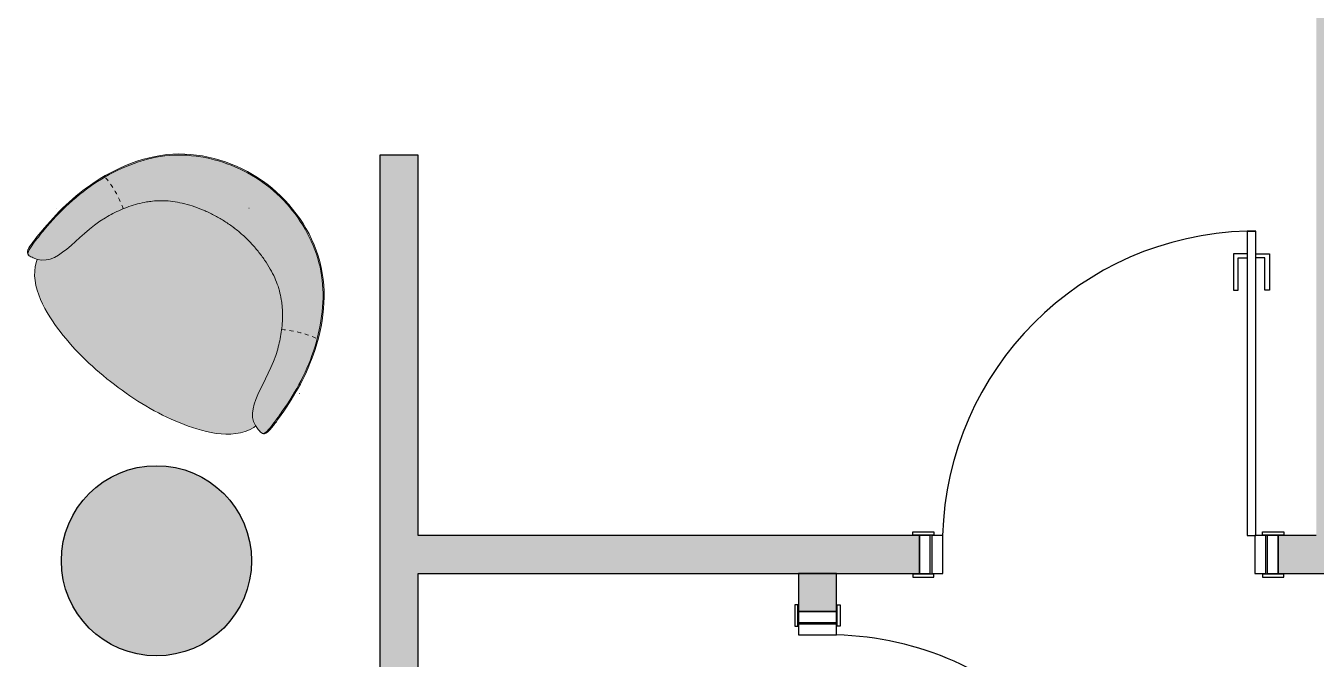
# Model space of a CAD drawing. Header units: millimetres. Extents: x 61345 to 69644, y 9491 to 29385.
# Drawn here: x 64569.3 to 64908.5, y 18559.8 to 18726.3 of the extents above; entities that cross this region are included whole.
import ezdxf

# ---------------------------------------------------------------- set-up
doc = ezdxf.new("R2010")
doc.units = ezdxf.units.MM
doc.linetypes.add('AI-Linetype-2', pattern=[2.081389, 1.040694, -1.040694])
doc.linetypes.add('AI-Linetype-3', pattern=[2.069395, 1.034697, -1.034697])
doc.layers.add('Plan Archi', color=8, linetype='Continuous')

msp = doc.modelspace()

# ---------------------------------------------------------------- hatches: boundary and pattern name
at = {"layer": 'Plan Archi'}
h = msp.add_hatch(color=256, dxfattribs=at)
h.dxf.hatch_style = 1
h.paths.add_polyline_path([(65419.16, 18372.3), (65419.16, 18402.3), (65164.18, 18402.3), (65164.18, 18816.11), (64938.47, 18816.11), (64938.47, 19053.57), (64908.47, 19053.57), (64908.47, 18592.3), (64898.47, 18592.3), (64898.47, 18582.3), (64928.47, 18582.3), (64928.47, 18572.3), (64938.47, 18572.3), (64938.47, 18582.3), (65029.89, 18582.3), (65029.89, 18592.3), (64938.47, 18592.3), (64938.47, 18786.11), (65134.18, 18786.11), (65134.18, 18592.3), (65124.18, 18592.3), (65124.18, 18582.3), (65134.18, 18582.3), (65134.18, 18402.3), (64938.47, 18402.3), (64938.47, 18372.3)])
at = {"layer": 'Plan Archi', "true_color": 0xffffff}
h = msp.add_hatch(color=7, dxfattribs=at)
h.dxf.hatch_style = 1
edge = h.paths.add_edge_path()
edge.add_spline(control_points=[(64624.03, 18673.18), (64624.03, 18673.18), (64624.03, 18673.19), (64624.03, 18673.19)], knot_values=[0, 0, 0, 0, 0.742424, 0.742424, 0.742424, 0.742424], degree=3, periodic=0)
edge.add_spline(control_points=[(64624.01, 18673.2), (64623.23, 18673.79), (64622.43, 18674.35), (64621.61, 18674.88)], knot_values=[1, 1, 1, 1, 2, 2, 2, 2], degree=3, periodic=0)
edge.add_spline(control_points=[(64621.61, 18674.88), (64620.78, 18675.41), (64619.92, 18675.91), (64619.06, 18676.38)], knot_values=[2, 2, 2, 2, 3, 3, 3, 3], degree=3, periodic=0)
edge.add_spline(control_points=[(64619.06, 18676.38), (64618.18, 18676.85), (64617.3, 18677.28), (64616.4, 18677.67)], knot_values=[3, 3, 3, 3, 4, 4, 4, 4], degree=3, periodic=0)
edge.add_spline(control_points=[(64616.4, 18677.67), (64615.52, 18678.06), (64614.62, 18678.41), (64613.71, 18678.72)], knot_values=[4, 4, 4, 4, 5, 5, 5, 5], degree=3, periodic=0)
edge.add_spline(control_points=[(64613.71, 18678.72), (64612.84, 18679.02), (64611.95, 18679.28), (64611.06, 18679.51)], knot_values=[5, 5, 5, 5, 6, 6, 6, 6], degree=3, periodic=0)
edge.add_spline(control_points=[(64611.06, 18679.51), (64610.22, 18679.72), (64609.37, 18679.9), (64608.52, 18680.03)], knot_values=[6, 6, 6, 6, 7, 7, 7, 7], degree=3, periodic=0)
edge.add_spline(control_points=[(64608.52, 18680.03), (64607.72, 18680.15), (64606.93, 18680.24), (64606.14, 18680.29)], knot_values=[7, 7, 7, 7, 8, 8, 8, 8], degree=3, periodic=0)
edge.add_spline(control_points=[(64606.14, 18680.29), (64605.72, 18680.31), (64605.3, 18680.32), (64604.89, 18680.32)], knot_values=[8, 8, 8, 8, 9, 9, 9, 9], degree=3, periodic=0)
edge.add_spline(control_points=[(64604.89, 18680.32), (64604.11, 18680.32), (64603.35, 18680.27), (64602.59, 18680.19)], knot_values=[9, 9, 9, 9, 10, 10, 10, 10], degree=3, periodic=0)
edge.add_spline(control_points=[(64602.59, 18680.19), (64602.07, 18680.14), (64601.55, 18680.07), (64601.03, 18679.98)], knot_values=[10, 10, 10, 10, 11, 11, 11, 11], degree=3, periodic=0)
edge.add_spline(control_points=[(64601.03, 18679.98), (64600.23, 18679.85), (64599.45, 18679.67), (64598.68, 18679.47)], knot_values=[11, 11, 11, 11, 12, 12, 12, 12], degree=3, periodic=0)
edge.add_spline(control_points=[(64598.68, 18679.47), (64597.91, 18679.27), (64597.15, 18679.03), (64596.41, 18678.77)], knot_values=[12, 12, 12, 12, 13, 13, 13, 13], degree=3, periodic=0)
edge.add_spline(control_points=[(64596.41, 18678.77), (64595.68, 18678.51), (64594.96, 18678.23), (64594.26, 18677.92)], knot_values=[13, 13, 13, 13, 14, 14, 14, 14], degree=3, periodic=0)
edge.add_spline(control_points=[(64594.26, 18677.92), (64593.56, 18677.62), (64592.87, 18677.29), (64592.2, 18676.94)], knot_values=[14, 14, 14, 14, 15, 15, 15, 15], degree=3, periodic=0)
edge.add_spline(control_points=[(64592.2, 18676.94), (64591.54, 18676.59), (64590.89, 18676.23), (64590.26, 18675.85)], knot_values=[15, 15, 15, 15, 16, 16, 16, 16], degree=3, periodic=0)
edge.add_spline(control_points=[(64590.26, 18675.85), (64582.18, 18670.99), (64577.55, 18662.25), (64571.21, 18665.32)], knot_values=[16, 16, 16, 16, 17, 17, 17, 17], degree=3, periodic=0)
edge.add_spline(control_points=[(64572.25, 18664.84), (64572.19, 18664.66), (64572.13, 18664.48), (64572.07, 18664.3)], knot_values=[0, 0, 0, 0, 1, 1, 1, 1], degree=3, periodic=0)
edge.add_spline(control_points=[(64572.07, 18664.3), (64570.08, 18657.77), (64574.9, 18650.45), (64578.29, 18645.98)], knot_values=[1, 1, 1, 1, 2, 2, 2, 2], degree=3, periodic=0)
edge.add_spline(control_points=[(64578.29, 18645.98), (64582.42, 18640.56), (64587.21, 18636.09), (64592.59, 18631.98)], knot_values=[2, 2, 2, 2, 3, 3, 3, 3], degree=3, periodic=0)
edge.add_spline(control_points=[(64592.59, 18631.98), (64592.59, 18631.98), (64592.6, 18631.98), (64592.6, 18631.97)], knot_values=[3, 3, 3, 3, 3.000629, 3.000629, 3.000629, 3.000629], degree=3, periodic=0)
edge.add_line((64592.6, 18631.97), (64624.03, 18673.18))
edge = h.paths.add_edge_path()
edge.add_spline(control_points=[(64644.32, 18669.7), (64641.71, 18675.43), (64637.58, 18680.59), (64632.57, 18684.4)], knot_values=[39, 39, 39, 39, 40, 40, 40, 40], degree=3, periodic=0)
edge.add_spline(control_points=[(64632.57, 18684.4), (64627.57, 18688.22), (64621.51, 18690.83), (64615.29, 18691.84)], knot_values=[38, 38, 38, 38, 39, 39, 39, 39], degree=3, periodic=0)
edge.add_spline(control_points=[(64615.29, 18691.84), (64608.66, 18692.91), (64602.85, 18692.13), (64596.65, 18689.69)], knot_values=[37, 37, 37, 37, 38, 38, 38, 38], degree=3, periodic=0)
edge.add_spline(control_points=[(64596.65, 18689.69), (64594.34, 18688.79), (64592.18, 18687.75), (64590.12, 18686.56)], knot_values=[36.620628, 36.620628, 36.620628, 36.620628, 37, 37, 37, 37], degree=3, periodic=0)
edge.add_spline(control_points=[(64590.12, 18686.56), (64592.25, 18684.03), (64593.8, 18681.33), (64594.91, 18678.21)], knot_values=[0, 0, 0, 0, 0.972087, 0.972087, 0.972087, 0.972087], degree=3, periodic=0)
edge.add_spline(control_points=[(64594.26, 18677.92), (64594.96, 18678.23), (64595.68, 18678.51), (64596.41, 18678.77)], knot_values=[13, 13, 13, 13, 14, 14, 14, 14], degree=3, periodic=0)
edge.add_spline(control_points=[(64596.41, 18678.77), (64597.15, 18679.03), (64597.91, 18679.27), (64598.68, 18679.47)], knot_values=[12, 12, 12, 12, 13, 13, 13, 13], degree=3, periodic=0)
edge.add_spline(control_points=[(64598.68, 18679.47), (64599.45, 18679.67), (64600.23, 18679.85), (64601.03, 18679.98)], knot_values=[11, 11, 11, 11, 12, 12, 12, 12], degree=3, periodic=0)
edge.add_spline(control_points=[(64601.03, 18679.98), (64601.55, 18680.07), (64602.07, 18680.14), (64602.59, 18680.19)], knot_values=[10, 10, 10, 10, 11, 11, 11, 11], degree=3, periodic=0)
edge.add_spline(control_points=[(64602.59, 18680.19), (64603.35, 18680.27), (64604.11, 18680.32), (64604.89, 18680.32)], knot_values=[9, 9, 9, 9, 10, 10, 10, 10], degree=3, periodic=0)
edge.add_spline(control_points=[(64604.89, 18680.32), (64605.3, 18680.32), (64605.72, 18680.31), (64606.14, 18680.29)], knot_values=[8, 8, 8, 8, 9, 9, 9, 9], degree=3, periodic=0)
edge.add_spline(control_points=[(64606.14, 18680.29), (64606.93, 18680.24), (64607.72, 18680.15), (64608.52, 18680.03)], knot_values=[7, 7, 7, 7, 8, 8, 8, 8], degree=3, periodic=0)
edge.add_spline(control_points=[(64608.52, 18680.03), (64609.37, 18679.9), (64610.22, 18679.72), (64611.06, 18679.51)], knot_values=[6, 6, 6, 6, 7, 7, 7, 7], degree=3, periodic=0)
edge.add_spline(control_points=[(64611.06, 18679.51), (64611.95, 18679.28), (64612.84, 18679.02), (64613.71, 18678.72)], knot_values=[5, 5, 5, 5, 6, 6, 6, 6], degree=3, periodic=0)
edge.add_spline(control_points=[(64613.71, 18678.72), (64614.62, 18678.41), (64615.52, 18678.06), (64616.4, 18677.67)], knot_values=[4, 4, 4, 4, 5, 5, 5, 5], degree=3, periodic=0)
edge.add_spline(control_points=[(64616.4, 18677.67), (64617.3, 18677.28), (64618.18, 18676.85), (64619.06, 18676.38)], knot_values=[3, 3, 3, 3, 4, 4, 4, 4], degree=3, periodic=0)
edge.add_spline(control_points=[(64619.06, 18676.38), (64619.92, 18675.91), (64620.78, 18675.41), (64621.61, 18674.88)], knot_values=[2, 2, 2, 2, 3, 3, 3, 3], degree=3, periodic=0)
edge.add_spline(control_points=[(64621.61, 18674.88), (64622.43, 18674.35), (64623.23, 18673.79), (64624.01, 18673.2)], knot_values=[1, 1, 1, 1, 2, 2, 2, 2], degree=3, periodic=0)
edge.add_line((64624.03, 18673.18), (64632.58, 18684.39))
edge = h.paths.add_edge_path()
edge.add_spline(control_points=[(64594.26, 18677.92), (64594.96, 18678.23), (64595.68, 18678.51), (64596.41, 18678.77)], knot_values=[13, 13, 13, 13, 14, 14, 14, 14], degree=3, periodic=0)
edge.add_spline(control_points=[(64594.91, 18678.21), (64593.8, 18681.33), (64592.25, 18684.03), (64590.12, 18686.56)], knot_values=[0, 0, 0, 0, 0.972087, 0.972087, 0.972087, 0.972087], degree=3, periodic=0)
edge.add_spline(control_points=[(64590.12, 18686.56), (64586.75, 18684.61), (64583.66, 18682.29), (64580.68, 18679.58)], knot_values=[36, 36, 36, 36, 36.620628, 36.620628, 36.620628, 36.620628], degree=3, periodic=0)
edge.add_spline(control_points=[(64580.68, 18679.58), (64578.33, 18677.44), (64576.19, 18675.12), (64574.15, 18672.69)], knot_values=[35, 35, 35, 35, 36, 36, 36, 36], degree=3, periodic=0)
edge.add_spline(control_points=[(64574.15, 18672.69), (64573.75, 18672.2), (64573.35, 18671.72), (64572.96, 18671.23)], knot_values=[34, 34, 34, 34, 35, 35, 35, 35], degree=3, periodic=0)
edge.add_spline(control_points=[(64572.96, 18671.23), (64571.97, 18670.02), (64571.01, 18668.79), (64570.21, 18667.43)], knot_values=[33, 33, 33, 33, 34, 34, 34, 34], degree=3, periodic=0)
edge.add_spline(control_points=[(64570.21, 18667.43), (64570.13, 18667.3), (64570.05, 18667.16), (64569.99, 18667.01)], knot_values=[32, 32, 32, 32, 33, 33, 33, 33], degree=3, periodic=0)
edge.add_spline(control_points=[(64569.99, 18667.01), (64569.91, 18666.81), (64569.84, 18666.61), (64569.85, 18666.39)], knot_values=[31, 31, 31, 31, 32, 32, 32, 32], degree=3, periodic=0)
edge.add_spline(control_points=[(64569.85, 18666.39), (64569.85, 18666.25), (64569.9, 18666.15), (64569.97, 18666.06)], knot_values=[30.357181, 30.357181, 30.357181, 30.357181, 31, 31, 31, 31], degree=3, periodic=0)
edge.add_spline(control_points=[(64569.97, 18666.06), (64570.25, 18665.76), (64570.73, 18665.55), (64571.21, 18665.32)], knot_values=[28.501154, 28.501154, 28.501154, 28.501154, 29, 29, 29, 29], degree=3, periodic=0)
edge.add_spline(control_points=[(64570.11, 18665.93), (64570.45, 18665.66), (64570.83, 18665.5), (64571.21, 18665.32)], knot_values=[29, 29, 29, 29, 30, 30, 30, 30], degree=3, periodic=0)
edge.add_spline(control_points=[(64571.21, 18665.32), (64570.73, 18665.55), (64570.25, 18665.76), (64569.97, 18666.06)], knot_values=[28.501154, 28.501154, 28.501154, 28.501154, 29, 29, 29, 29], degree=3, periodic=0)
edge.add_spline(control_points=[(64570.11, 18665.93), (64570.45, 18665.66), (64570.83, 18665.5), (64571.21, 18665.32)], knot_values=[29, 29, 29, 29, 30, 30, 30, 30], degree=3, periodic=0)
edge.add_spline(control_points=[(64569.97, 18666.06), (64570.25, 18665.76), (64570.73, 18665.55), (64571.21, 18665.32)], knot_values=[28.501154, 28.501154, 28.501154, 28.501154, 29, 29, 29, 29], degree=3, periodic=0)
edge.add_spline(control_points=[(64571.21, 18665.32), (64577.55, 18662.25), (64582.18, 18670.99), (64590.26, 18675.85)], knot_values=[16, 16, 16, 16, 17, 17, 17, 17], degree=3, periodic=0)
edge.add_spline(control_points=[(64590.26, 18675.85), (64590.89, 18676.23), (64591.54, 18676.59), (64592.2, 18676.94)], knot_values=[15, 15, 15, 15, 16, 16, 16, 16], degree=3, periodic=0)
edge.add_spline(control_points=[(64592.2, 18676.94), (64592.87, 18677.29), (64593.56, 18677.62), (64594.26, 18677.92)], knot_values=[14, 14, 14, 14, 15, 15, 15, 15], degree=3, periodic=0)
edge = h.paths.add_edge_path()
edge.add_spline(control_points=[(64590.12, 18686.56), (64590.06, 18686.63), (64590, 18686.7), (64589.94, 18686.77)], knot_values=[0.972087, 0.972087, 0.972087, 0.972087, 0.99905, 0.99905, 0.99905, 0.99905], degree=3, periodic=0)
edge.add_spline(control_points=[(64589.94, 18686.77), (64588.68, 18686.03), (64587.46, 18685.25), (64586.28, 18684.43)], knot_values=[24.824319, 24.824319, 24.824319, 24.824319, 25, 25, 25, 25], degree=3, periodic=0)
edge.add_spline(control_points=[(64586.28, 18684.43), (64580.94, 18680.72), (64576.62, 18676.24), (64572.57, 18671.24)], knot_values=[25, 25, 25, 25, 26, 26, 26, 26], degree=3, periodic=0)
edge.add_spline(control_points=[(64572.57, 18671.24), (64571.92, 18670.43), (64570.33, 18668.45), (64569.88, 18667.48)], knot_values=[26, 26, 26, 26, 27, 27, 27, 27], degree=3, periodic=0)
edge.add_spline(control_points=[(64569.88, 18667.48), (64569.88, 18667.46), (64569.87, 18667.45), (64569.86, 18667.44)], knot_values=[27, 27, 27, 27, 28, 28, 28, 28], degree=3, periodic=0)
edge.add_spline(control_points=[(64569.86, 18667.44), (64569.58, 18666.79), (64569.68, 18666.37), (64569.97, 18666.06)], knot_values=[28, 28, 28, 28, 28.501154, 28.501154, 28.501154, 28.501154], degree=3, periodic=0)
edge.add_spline(control_points=[(64569.97, 18666.06), (64569.9, 18666.15), (64569.85, 18666.25), (64569.85, 18666.39)], knot_values=[30.357181, 30.357181, 30.357181, 30.357181, 31, 31, 31, 31], degree=3, periodic=0)
edge.add_spline(control_points=[(64569.85, 18666.39), (64569.84, 18666.61), (64569.91, 18666.81), (64569.99, 18667.01)], knot_values=[31, 31, 31, 31, 32, 32, 32, 32], degree=3, periodic=0)
edge.add_spline(control_points=[(64569.99, 18667.01), (64570.05, 18667.16), (64570.13, 18667.3), (64570.21, 18667.43)], knot_values=[32, 32, 32, 32, 33, 33, 33, 33], degree=3, periodic=0)
edge.add_spline(control_points=[(64570.21, 18667.43), (64571.01, 18668.79), (64571.97, 18670.02), (64572.96, 18671.23)], knot_values=[33, 33, 33, 33, 34, 34, 34, 34], degree=3, periodic=0)
edge.add_spline(control_points=[(64572.96, 18671.23), (64573.35, 18671.72), (64573.75, 18672.2), (64574.15, 18672.69)], knot_values=[34, 34, 34, 34, 35, 35, 35, 35], degree=3, periodic=0)
edge.add_spline(control_points=[(64574.15, 18672.69), (64576.19, 18675.12), (64578.33, 18677.44), (64580.68, 18679.58)], knot_values=[35, 35, 35, 35, 36, 36, 36, 36], degree=3, periodic=0)
edge.add_spline(control_points=[(64580.68, 18679.58), (64583.66, 18682.29), (64586.75, 18684.61), (64590.12, 18686.56)], knot_values=[36, 36, 36, 36, 36.620628, 36.620628, 36.620628, 36.620628], degree=3, periodic=0)
edge = h.paths.add_edge_path()
edge.add_spline(control_points=[(64590.12, 18686.56), (64592.18, 18687.75), (64594.34, 18688.79), (64596.65, 18689.69)], knot_values=[36.620628, 36.620628, 36.620628, 36.620628, 37, 37, 37, 37], degree=3, periodic=0)
edge.add_spline(control_points=[(64596.65, 18689.69), (64602.85, 18692.13), (64608.66, 18692.91), (64615.29, 18691.84)], knot_values=[37, 37, 37, 37, 38, 38, 38, 38], degree=3, periodic=0)
edge.add_spline(control_points=[(64615.29, 18691.84), (64621.51, 18690.83), (64627.57, 18688.22), (64632.57, 18684.4)], knot_values=[38, 38, 38, 38, 39, 39, 39, 39], degree=3, periodic=0)
edge.add_line((64632.58, 18684.39), (64632.77, 18684.63))
edge.add_spline(control_points=[(64632.77, 18684.63), (64632.76, 18684.64), (64632.76, 18684.64), (64632.76, 18684.64)], knot_values=[22.999482, 22.999482, 22.999482, 22.999482, 23, 23, 23, 23], degree=3, periodic=0)
edge.add_spline(control_points=[(64632.76, 18684.64), (64626.23, 18689.62), (64617.79, 18692.64), (64609.51, 18692.6)], knot_values=[23, 23, 23, 23, 24, 24, 24, 24], degree=3, periodic=0)
edge.add_spline(control_points=[(64609.51, 18692.6), (64602.56, 18692.55), (64595.84, 18690.21), (64589.94, 18686.77)], knot_values=[24, 24, 24, 24, 24.824319, 24.824319, 24.824319, 24.824319], degree=3, periodic=0)
edge.add_spline(control_points=[(64589.94, 18686.77), (64590, 18686.7), (64590.06, 18686.63), (64590.12, 18686.56)], knot_values=[0.972087, 0.972087, 0.972087, 0.972087, 0.99905, 0.99905, 0.99905, 0.99905], degree=3, periodic=0)
h = msp.add_hatch(color=7, dxfattribs=at)
h.dxf.hatch_style = 1
edge = h.paths.add_edge_path()
edge.add_spline(control_points=[(64624.03, 18673.18), (64624.04, 18673.18), (64624.04, 18673.18), (64624.04, 18673.18)], knot_values=[0, 0, 0, 0, 0.742424, 0.742424, 0.742424, 0.742424], degree=3, periodic=0)
edge.add_spline(control_points=[(64624.06, 18673.17), (64624.83, 18672.57), (64625.58, 18671.95), (64626.31, 18671.3)], knot_values=[1, 1, 1, 1, 2, 2, 2, 2], degree=3, periodic=0)
edge.add_spline(control_points=[(64626.31, 18671.3), (64627.05, 18670.63), (64627.75, 18669.94), (64628.43, 18669.23)], knot_values=[2, 2, 2, 2, 3, 3, 3, 3], degree=3, periodic=0)
edge.add_spline(control_points=[(64628.43, 18669.23), (64629.11, 18668.51), (64629.76, 18667.77), (64630.38, 18667.01)], knot_values=[3, 3, 3, 3, 4, 4, 4, 4], degree=3, periodic=0)
edge.add_spline(control_points=[(64630.38, 18667.01), (64630.98, 18666.26), (64631.56, 18665.48), (64632.1, 18664.69)], knot_values=[4, 4, 4, 4, 5, 5, 5, 5], degree=3, periodic=0)
edge.add_spline(control_points=[(64632.1, 18664.69), (64632.62, 18663.93), (64633.11, 18663.14), (64633.56, 18662.35)], knot_values=[5, 5, 5, 5, 6, 6, 6, 6], degree=3, periodic=0)
edge.add_spline(control_points=[(64633.56, 18662.35), (64633.99, 18661.59), (64634.39, 18660.81), (64634.74, 18660.03)], knot_values=[6, 6, 6, 6, 7, 7, 7, 7], degree=3, periodic=0)
edge.add_spline(control_points=[(64634.74, 18660.03), (64635.07, 18659.3), (64635.36, 18658.55), (64635.61, 18657.81)], knot_values=[7, 7, 7, 7, 8, 8, 8, 8], degree=3, periodic=0)
edge.add_spline(control_points=[(64635.61, 18657.81), (64635.75, 18657.41), (64635.87, 18657.01), (64635.98, 18656.61)], knot_values=[8, 8, 8, 8, 9, 9, 9, 9], degree=3, periodic=0)
edge.add_spline(control_points=[(64635.98, 18656.61), (64636.18, 18655.86), (64636.34, 18655.11), (64636.46, 18654.36)], knot_values=[9, 9, 9, 9, 10, 10, 10, 10], degree=3, periodic=0)
edge.add_spline(control_points=[(64636.46, 18654.36), (64636.55, 18653.84), (64636.62, 18653.32), (64636.67, 18652.8)], knot_values=[10, 10, 10, 10, 11, 11, 11, 11], degree=3, periodic=0)
edge.add_spline(control_points=[(64636.67, 18652.8), (64636.75, 18651.99), (64636.79, 18651.19), (64636.8, 18650.39)], knot_values=[11, 11, 11, 11, 12, 12, 12, 12], degree=3, periodic=0)
edge.add_spline(control_points=[(64636.8, 18650.39), (64636.81, 18649.6), (64636.78, 18648.81), (64636.73, 18648.02)], knot_values=[12, 12, 12, 12, 13, 13, 13, 13], degree=3, periodic=0)
edge.add_spline(control_points=[(64636.73, 18648.02), (64636.67, 18647.25), (64636.59, 18646.48), (64636.48, 18645.72)], knot_values=[13, 13, 13, 13, 14, 14, 14, 14], degree=3, periodic=0)
edge.add_spline(control_points=[(64636.48, 18645.72), (64636.37, 18644.97), (64636.23, 18644.21), (64636.07, 18643.47)], knot_values=[14, 14, 14, 14, 15, 15, 15, 15], degree=3, periodic=0)
edge.add_spline(control_points=[(64636.07, 18643.47), (64635.92, 18642.74), (64635.74, 18642.02), (64635.54, 18641.31)], knot_values=[15, 15, 15, 15, 16, 16, 16, 16], degree=3, periodic=0)
edge.add_spline(control_points=[(64635.54, 18641.31), (64632.99, 18632.24), (64625.78, 18625.46), (64630.41, 18620.16)], knot_values=[16, 16, 16, 16, 17, 17, 17, 17], degree=3, periodic=0)
edge.add_spline(control_points=[(64629.68, 18621.04), (64629.52, 18620.93), (64629.37, 18620.82), (64629.21, 18620.72)], knot_values=[0, 0, 0, 0, 1, 1, 1, 1], degree=3, periodic=0)
edge.add_spline(control_points=[(64629.21, 18620.72), (64623.43, 18617.08), (64615.1, 18619.78), (64609.89, 18621.88)], knot_values=[1, 1, 1, 1, 2, 2, 2, 2], degree=3, periodic=0)
edge.add_spline(control_points=[(64609.89, 18621.88), (64603.58, 18624.42), (64598, 18627.87), (64592.61, 18631.97)], knot_values=[2, 2, 2, 2, 3, 3, 3, 3], degree=3, periodic=0)
edge.add_spline(control_points=[(64592.61, 18631.97), (64592.61, 18631.97), (64592.61, 18631.97), (64592.6, 18631.97)], knot_values=[3, 3, 3, 3, 3.000629, 3.000629, 3.000629, 3.000629], degree=3, periodic=0)
edge.add_line((64592.6, 18631.97), (64624.03, 18673.18))
edge = h.paths.add_edge_path()
edge.add_spline(control_points=[(64615.31, 18691.83), (64621.53, 18690.82), (64627.59, 18688.21), (64632.59, 18684.39)], knot_values=[39, 39, 39, 39, 40, 40, 40, 40], degree=3, periodic=0)
edge.add_spline(control_points=[(64632.59, 18684.39), (64637.6, 18680.57), (64641.72, 18675.42), (64644.34, 18669.69)], knot_values=[38, 38, 38, 38, 39, 39, 39, 39], degree=3, periodic=0)
edge.add_spline(control_points=[(64644.34, 18669.69), (64647.12, 18663.58), (64647.9, 18657.77), (64647.2, 18651.14)], knot_values=[37, 37, 37, 37, 38, 38, 38, 38], degree=3, periodic=0)
edge.add_spline(control_points=[(64647.2, 18651.14), (64646.94, 18648.67), (64646.5, 18646.31), (64645.9, 18644.01)], knot_values=[36.620628, 36.620628, 36.620628, 36.620628, 37, 37, 37, 37], degree=3, periodic=0)
edge.add_spline(control_points=[(64645.9, 18644.01), (64642.9, 18645.4), (64639.89, 18646.18), (64636.58, 18646.43)], knot_values=[0, 0, 0, 0, 0.972087, 0.972087, 0.972087, 0.972087], degree=3, periodic=0)
edge.add_spline(control_points=[(64636.48, 18645.72), (64636.59, 18646.48), (64636.67, 18647.25), (64636.73, 18648.02)], knot_values=[13, 13, 13, 13, 14, 14, 14, 14], degree=3, periodic=0)
edge.add_spline(control_points=[(64636.73, 18648.02), (64636.78, 18648.81), (64636.81, 18649.6), (64636.8, 18650.39)], knot_values=[12, 12, 12, 12, 13, 13, 13, 13], degree=3, periodic=0)
edge.add_spline(control_points=[(64636.8, 18650.39), (64636.79, 18651.19), (64636.75, 18651.99), (64636.67, 18652.8)], knot_values=[11, 11, 11, 11, 12, 12, 12, 12], degree=3, periodic=0)
edge.add_spline(control_points=[(64636.67, 18652.8), (64636.62, 18653.32), (64636.55, 18653.84), (64636.46, 18654.36)], knot_values=[10, 10, 10, 10, 11, 11, 11, 11], degree=3, periodic=0)
edge.add_spline(control_points=[(64636.46, 18654.36), (64636.34, 18655.11), (64636.18, 18655.86), (64635.98, 18656.61)], knot_values=[9, 9, 9, 9, 10, 10, 10, 10], degree=3, periodic=0)
edge.add_spline(control_points=[(64635.98, 18656.61), (64635.87, 18657.01), (64635.75, 18657.41), (64635.61, 18657.81)], knot_values=[8, 8, 8, 8, 9, 9, 9, 9], degree=3, periodic=0)
edge.add_spline(control_points=[(64635.61, 18657.81), (64635.36, 18658.55), (64635.07, 18659.3), (64634.74, 18660.03)], knot_values=[7, 7, 7, 7, 8, 8, 8, 8], degree=3, periodic=0)
edge.add_spline(control_points=[(64634.74, 18660.03), (64634.39, 18660.81), (64633.99, 18661.59), (64633.56, 18662.35)], knot_values=[6, 6, 6, 6, 7, 7, 7, 7], degree=3, periodic=0)
edge.add_spline(control_points=[(64633.56, 18662.35), (64633.11, 18663.14), (64632.62, 18663.93), (64632.1, 18664.69)], knot_values=[5, 5, 5, 5, 6, 6, 6, 6], degree=3, periodic=0)
edge.add_spline(control_points=[(64632.1, 18664.69), (64631.56, 18665.48), (64630.98, 18666.26), (64630.38, 18667.01)], knot_values=[4, 4, 4, 4, 5, 5, 5, 5], degree=3, periodic=0)
edge.add_spline(control_points=[(64630.38, 18667.01), (64629.76, 18667.77), (64629.11, 18668.51), (64628.43, 18669.23)], knot_values=[3, 3, 3, 3, 4, 4, 4, 4], degree=3, periodic=0)
edge.add_spline(control_points=[(64628.43, 18669.23), (64627.75, 18669.94), (64627.05, 18670.63), (64626.31, 18671.3)], knot_values=[2, 2, 2, 2, 3, 3, 3, 3], degree=3, periodic=0)
edge.add_spline(control_points=[(64626.31, 18671.3), (64625.58, 18671.95), (64624.83, 18672.57), (64624.06, 18673.17)], knot_values=[1, 1, 1, 1, 2, 2, 2, 2], degree=3, periodic=0)
edge.add_line((64624.03, 18673.18), (64632.58, 18684.39))
edge = h.paths.add_edge_path()
edge.add_spline(control_points=[(64636.48, 18645.72), (64636.59, 18646.48), (64636.67, 18647.25), (64636.73, 18648.02)], knot_values=[13, 13, 13, 13, 14, 14, 14, 14], degree=3, periodic=0)
edge.add_spline(control_points=[(64636.58, 18646.43), (64639.89, 18646.18), (64642.9, 18645.4), (64645.9, 18644.01)], knot_values=[0, 0, 0, 0, 0.972087, 0.972087, 0.972087, 0.972087], degree=3, periodic=0)
edge.add_spline(control_points=[(64645.9, 18644.01), (64644.92, 18640.25), (64643.49, 18636.65), (64641.66, 18633.06)], knot_values=[36, 36, 36, 36, 36.620628, 36.620628, 36.620628, 36.620628], degree=3, periodic=0)
edge.add_spline(control_points=[(64641.66, 18633.06), (64640.22, 18630.23), (64638.56, 18627.55), (64636.74, 18624.95)], knot_values=[35, 35, 35, 35, 36, 36, 36, 36], degree=3, periodic=0)
edge.add_spline(control_points=[(64636.74, 18624.95), (64636.38, 18624.43), (64636.02, 18623.92), (64635.66, 18623.41)], knot_values=[34, 34, 34, 34, 35, 35, 35, 35], degree=3, periodic=0)
edge.add_spline(control_points=[(64635.66, 18623.41), (64634.74, 18622.13), (64633.82, 18620.88), (64632.72, 18619.76)], knot_values=[33, 33, 33, 33, 34, 34, 34, 34], degree=3, periodic=0)
edge.add_spline(control_points=[(64632.72, 18619.76), (64632.61, 18619.64), (64632.49, 18619.53), (64632.37, 18619.43)], knot_values=[32, 32, 32, 32, 33, 33, 33, 33], degree=3, periodic=0)
edge.add_spline(control_points=[(64632.37, 18619.43), (64632.2, 18619.3), (64632.03, 18619.18), (64631.81, 18619.13)], knot_values=[31, 31, 31, 31, 32, 32, 32, 32], degree=3, periodic=0)
edge.add_spline(control_points=[(64631.81, 18619.13), (64631.67, 18619.1), (64631.57, 18619.11), (64631.46, 18619.16)], knot_values=[30.357181, 30.357181, 30.357181, 30.357181, 31, 31, 31, 31], degree=3, periodic=0)
edge.add_spline(control_points=[(64631.46, 18619.16), (64631.09, 18619.35), (64630.76, 18619.76), (64630.41, 18620.16)], knot_values=[28.501154, 28.501154, 28.501154, 28.501154, 29, 29, 29, 29], degree=3, periodic=0)
edge.add_spline(control_points=[(64631.29, 18619.26), (64630.95, 18619.52), (64630.69, 18619.84), (64630.41, 18620.16)], knot_values=[29, 29, 29, 29, 30, 30, 30, 30], degree=3, periodic=0)
edge.add_spline(control_points=[(64630.41, 18620.16), (64630.76, 18619.76), (64631.09, 18619.35), (64631.46, 18619.16)], knot_values=[28.501154, 28.501154, 28.501154, 28.501154, 29, 29, 29, 29], degree=3, periodic=0)
edge.add_spline(control_points=[(64631.29, 18619.26), (64630.95, 18619.52), (64630.69, 18619.84), (64630.41, 18620.16)], knot_values=[29, 29, 29, 29, 30, 30, 30, 30], degree=3, periodic=0)
edge.add_spline(control_points=[(64631.46, 18619.16), (64631.09, 18619.35), (64630.76, 18619.76), (64630.41, 18620.16)], knot_values=[28.501154, 28.501154, 28.501154, 28.501154, 29, 29, 29, 29], degree=3, periodic=0)
edge.add_spline(control_points=[(64630.41, 18620.16), (64625.78, 18625.46), (64632.99, 18632.24), (64635.54, 18641.31)], knot_values=[16, 16, 16, 16, 17, 17, 17, 17], degree=3, periodic=0)
edge.add_spline(control_points=[(64635.54, 18641.31), (64635.74, 18642.02), (64635.92, 18642.74), (64636.07, 18643.47)], knot_values=[15, 15, 15, 15, 16, 16, 16, 16], degree=3, periodic=0)
edge.add_spline(control_points=[(64636.07, 18643.47), (64636.23, 18644.21), (64636.37, 18644.97), (64636.48, 18645.72)], knot_values=[14, 14, 14, 14, 15, 15, 15, 15], degree=3, periodic=0)
edge = h.paths.add_edge_path()
edge.add_spline(control_points=[(64645.9, 18644.01), (64645.98, 18643.97), (64646.07, 18643.93), (64646.15, 18643.89)], knot_values=[0.972087, 0.972087, 0.972087, 0.972087, 0.99905, 0.99905, 0.99905, 0.99905], degree=3, periodic=0)
edge.add_spline(control_points=[(64646.15, 18643.89), (64645.78, 18642.49), (64645.34, 18641.1), (64644.87, 18639.75)], knot_values=[24.824319, 24.824319, 24.824319, 24.824319, 25, 25, 25, 25], degree=3, periodic=0)
edge.add_spline(control_points=[(64644.87, 18639.75), (64642.7, 18633.62), (64639.52, 18628.27), (64635.76, 18623.04)], knot_values=[25, 25, 25, 25, 26, 26, 26, 26], degree=3, periodic=0)
edge.add_spline(control_points=[(64635.76, 18623.04), (64635.16, 18622.2), (64633.67, 18620.14), (64632.85, 18619.45)], knot_values=[26, 26, 26, 26, 27, 27, 27, 27], degree=3, periodic=0)
edge.add_spline(control_points=[(64632.85, 18619.45), (64632.84, 18619.44), (64632.83, 18619.43), (64632.82, 18619.42)], knot_values=[27, 27, 27, 27, 28, 28, 28, 28], degree=3, periodic=0)
edge.add_spline(control_points=[(64632.82, 18619.42), (64632.26, 18618.98), (64631.84, 18618.96), (64631.46, 18619.16)], knot_values=[28, 28, 28, 28, 28.501154, 28.501154, 28.501154, 28.501154], degree=3, periodic=0)
edge.add_spline(control_points=[(64631.46, 18619.16), (64631.57, 18619.11), (64631.67, 18619.1), (64631.81, 18619.13)], knot_values=[30.357181, 30.357181, 30.357181, 30.357181, 31, 31, 31, 31], degree=3, periodic=0)
edge.add_spline(control_points=[(64631.81, 18619.13), (64632.03, 18619.18), (64632.2, 18619.3), (64632.37, 18619.43)], knot_values=[31, 31, 31, 31, 32, 32, 32, 32], degree=3, periodic=0)
edge.add_spline(control_points=[(64632.37, 18619.43), (64632.49, 18619.53), (64632.61, 18619.64), (64632.72, 18619.76)], knot_values=[32, 32, 32, 32, 33, 33, 33, 33], degree=3, periodic=0)
edge.add_spline(control_points=[(64632.72, 18619.76), (64633.82, 18620.88), (64634.74, 18622.13), (64635.66, 18623.41)], knot_values=[33, 33, 33, 33, 34, 34, 34, 34], degree=3, periodic=0)
edge.add_spline(control_points=[(64635.66, 18623.41), (64636.02, 18623.92), (64636.38, 18624.43), (64636.74, 18624.95)], knot_values=[34, 34, 34, 34, 35, 35, 35, 35], degree=3, periodic=0)
edge.add_spline(control_points=[(64636.74, 18624.95), (64638.56, 18627.55), (64640.22, 18630.23), (64641.66, 18633.06)], knot_values=[35, 35, 35, 35, 36, 36, 36, 36], degree=3, periodic=0)
edge.add_spline(control_points=[(64641.66, 18633.06), (64643.49, 18636.65), (64644.92, 18640.25), (64645.9, 18644.01)], knot_values=[36, 36, 36, 36, 36.620628, 36.620628, 36.620628, 36.620628], degree=3, periodic=0)
edge = h.paths.add_edge_path()
edge.add_spline(control_points=[(64645.9, 18644.01), (64646.5, 18646.31), (64646.94, 18648.67), (64647.2, 18651.14)], knot_values=[36.620628, 36.620628, 36.620628, 36.620628, 37, 37, 37, 37], degree=3, periodic=0)
edge.add_spline(control_points=[(64647.2, 18651.14), (64647.9, 18657.77), (64647.12, 18663.58), (64644.34, 18669.69)], knot_values=[37, 37, 37, 37, 38, 38, 38, 38], degree=3, periodic=0)
edge.add_spline(control_points=[(64644.34, 18669.69), (64641.72, 18675.42), (64637.6, 18680.57), (64632.59, 18684.39)], knot_values=[38, 38, 38, 38, 39, 39, 39, 39], degree=3, periodic=0)
edge.add_line((64632.58, 18684.39), (64632.77, 18684.63))
edge.add_spline(control_points=[(64632.77, 18684.63), (64632.77, 18684.63), (64632.77, 18684.63), (64632.78, 18684.63)], knot_values=[22.999482, 22.999482, 22.999482, 22.999482, 23, 23, 23, 23], degree=3, periodic=0)
edge.add_spline(control_points=[(64632.78, 18684.63), (64639.31, 18679.65), (64644.45, 18672.31), (64646.59, 18664.31)], knot_values=[23, 23, 23, 23, 24, 24, 24, 24], degree=3, periodic=0)
edge.add_spline(control_points=[(64646.59, 18664.31), (64648.39, 18657.6), (64647.9, 18650.49), (64646.15, 18643.89)], knot_values=[24, 24, 24, 24, 24.824319, 24.824319, 24.824319, 24.824319], degree=3, periodic=0)
edge.add_spline(control_points=[(64646.15, 18643.89), (64646.07, 18643.93), (64645.98, 18643.97), (64645.9, 18644.01)], knot_values=[0.972087, 0.972087, 0.972087, 0.972087, 0.99905, 0.99905, 0.99905, 0.99905], degree=3, periodic=0)
at = {"layer": 'Plan Archi'}
h = msp.add_hatch(color=256, dxfattribs=at)
h.dxf.hatch_style = 1
h.paths.add_polyline_path([(64782.39, 18456.21), (64782.39, 18478), (64772.39, 18478), (64772.39, 18382.3), (64672.39, 18382.3), (64672.39, 18582.3), (64804.18, 18582.3), (64804.18, 18592.3), (64672.39, 18592.3), (64672.39, 18692.3), (64662.39, 18692.3), (64662.39, 18372.3), (64782.39, 18372.3)])
at = {"layer": 'Plan Archi', "true_color": 0xffffff}
h = msp.add_hatch(color=7, dxfattribs=at)
h.dxf.hatch_style = 1
edge = h.paths.add_edge_path()
edge.add_arc((64603.64, 18585.67), 25, 0, 360)
at = {"layer": 'Plan Archi'}
h = msp.add_hatch(color=256, dxfattribs=at)
h.dxf.hatch_style = 1
h.paths.add_polyline_path([(64772.39, 18572.3), (64782.39, 18572.3), (64782.39, 18582.3), (64772.39, 18582.3)], flags=17)

# ---------------------------------------------------------------- linework, layer by layer
for p, q in [((64672.39, 18692.3), (64662.39, 18692.3)), ((64662.39, 18692.3), (64662.39, 18372.3)), ((64672.39, 18592.3), (64672.39, 18692.3)), ((64890.29, 18672.31), (64890.29, 18592.3)), ((64892.64, 18672.31), (64890.29, 18672.31)), ((64890.29, 18672.31), (64892.64, 18672.31)), ((64892.64, 18592.3), (64892.64, 18672.31)), ((64886.77, 18666.34), (64886.77, 18656.8)), ((64890.15, 18666.34), (64886.77, 18666.34)), ((64887.99, 18656.8), (64887.99, 18665.33)), ((64887.99, 18665.33), (64890.22, 18665.33)), ((64894.94, 18665.33), (64892.71, 18665.33)), ((64892.78, 18666.34), (64896.16, 18666.34)), ((64894.94, 18656.8), (64894.94, 18665.33)), ((64896.16, 18666.34), (64896.16, 18656.8)), ((64886.77, 18656.8), (64887.99, 18656.8)), ((64896.16, 18656.8), (64894.94, 18656.8)), ((64804.18, 18592.3), (64672.39, 18592.3)), ((64802.41, 18592.43), (64802.41, 18593.25)), ((64802.41, 18593.25), (64807.98, 18593.25)), ((64807.98, 18592.43), (64802.41, 18592.43)), ((64804.18, 18582.3), (64804.18, 18592.3)), ((64804.18, 18592.3), (64804.18, 18582.3)), ((64807.03, 18592.3), (64804.18, 18592.3)), ((64807.03, 18582.3), (64807.03, 18592.3)), ((64807.44, 18592.3), (64807.44, 18582.3)), ((64810.29, 18592.3), (64807.44, 18592.3)), ((64807.98, 18593.25), (64807.98, 18592.43)), ((64810.29, 18582.3), (64810.29, 18592.3)), ((64890.29, 18592.3), (64892.64, 18592.3)), ((64892.35, 18592.3), (64892.35, 18582.3)), ((64895.21, 18592.3), (64892.35, 18592.3)), ((64898.47, 18592.3), (64892.35, 18592.3)), ((64894.39, 18592.43), (64894.39, 18593.25)), ((64894.39, 18593.25), (64899.96, 18593.25)), ((64899.96, 18592.43), (64894.39, 18592.43)), ((64898.33, 18592.3), (64894.53, 18592.3)), ((64895.21, 18582.3), (64895.21, 18592.3)), ((64895.62, 18592.3), (64895.62, 18582.3)), ((64908.47, 18592.3), (64898.47, 18592.3)), ((64898.47, 18592.3), (64898.47, 18582.3)), ((64898.47, 18582.3), (64898.47, 18592.3)), ((64899.96, 18593.25), (64899.96, 18592.43)), ((64672.39, 18382.3), (64672.39, 18582.3)), ((64672.39, 18582.3), (64804.18, 18582.3)), ((64782.39, 18582.3), (64772.39, 18582.3)), ((64772.39, 18582.3), (64772.39, 18572.3)), ((64782.39, 18572.3), (64782.39, 18582.3)), ((64802.41, 18582.16), (64802.41, 18581.34)), ((64807.98, 18582.16), (64802.41, 18582.16)), ((64802.41, 18581.34), (64807.98, 18581.34)), ((64804.18, 18582.3), (64807.03, 18582.3)), ((64807.44, 18582.3), (64810.29, 18582.3)), ((64807.98, 18581.34), (64807.98, 18582.16)), ((64892.35, 18582.3), (64895.21, 18582.3)), ((64894.39, 18582.16), (64894.39, 18581.34)), ((64899.96, 18582.16), (64894.39, 18582.16)), ((64894.39, 18581.34), (64899.96, 18581.34)), ((64895.62, 18582.3), (64898.47, 18582.3)), ((64898.47, 18582.3), (64928.47, 18582.3)), ((64899.96, 18581.34), (64899.96, 18582.16)), ((64772.25, 18574.06), (64771.44, 18574.06)), ((64771.44, 18574.06), (64771.44, 18568.49)), ((64772.25, 18568.49), (64772.25, 18574.06)), ((64782.52, 18574.06), (64783.34, 18574.06)), ((64782.52, 18568.49), (64782.52, 18574.06)), ((64783.34, 18574.06), (64783.34, 18568.49)), ((64772.39, 18572.3), (64782.39, 18572.3)), ((64782.39, 18572.3), (64772.39, 18572.3)), ((64772.39, 18572.3), (64772.39, 18569.44)), ((64782.39, 18569.44), (64782.39, 18572.3)), ((64771.44, 18568.49), (64772.25, 18568.49)), ((64772.39, 18569.44), (64782.39, 18569.44)), ((64782.39, 18569.03), (64772.39, 18569.03)), ((64772.39, 18569.03), (64772.39, 18566.18)), ((64782.39, 18566.18), (64782.39, 18569.03)), ((64783.34, 18568.49), (64782.52, 18568.49)), ((64772.39, 18566.18), (64782.39, 18566.18))]:
    msp.add_line(p, q, dxfattribs=at)
msp.add_circle((64603.64, 18585.67), 25, dxfattribs=at)
for centre, start, end in [((64892.47, 18590.12), 91.5216, 178.4858), ((64780.22, 18484), 43.9883, 88.4858)]:
    msp.add_arc(centre, 82.21, start, end, dxfattribs=at)
at = {"layer": 'Plan Archi', "lineweight": 18}
for points in [[(64609.51, 18692.6, 495.45), (64601.08, 18692.55, 495.45), (64592.99, 18689.1, 495.45), (64586.28, 18684.43, 495.45)], [(64596.65, 18689.69, 495.45), (64602.85, 18692.13, 495.45), (64608.66, 18692.91, 495.45), (64615.29, 18691.84, 495.45)], [(64632.76, 18684.64, 495.45), (64626.23, 18689.62, 495.45), (64617.79, 18692.64, 495.45), (64609.51, 18692.6, 495.45)], [(64615.29, 18691.84, 495.45), (64621.51, 18690.83, 495.45), (64627.57, 18688.22, 495.45), (64632.57, 18684.4, 495.45)], [(64580.68, 18679.58, 495.45), (64585.48, 18683.95, 495.45), (64590.57, 18687.31, 495.45), (64596.65, 18689.69, 495.45)], [(64586.28, 18684.43, 495.45), (64580.94, 18680.72, 495.45), (64576.62, 18676.24, 495.45), (64572.57, 18671.24, 495.45)], [(64632.57, 18684.4, 495.45), (64637.58, 18680.59, 495.45), (64641.71, 18675.43, 495.45), (64644.32, 18669.7, 495.45)], [(64646.57, 18664.33, 495.45), (64644.43, 18672.32, 495.45), (64639.29, 18679.66, 495.45), (64632.76, 18684.64, 495.45)], [(64574.15, 18672.69, 495.45), (64576.19, 18675.12, 495.45), (64578.33, 18677.44, 495.45), (64580.68, 18679.58, 495.45)], [(64596.41, 18678.77, 495.45), (64595.68, 18678.51, 495.45), (64594.96, 18678.23, 495.45), (64594.26, 18677.92, 495.45)], [(64598.68, 18679.47, 495.45), (64597.91, 18679.27, 495.45), (64597.15, 18679.03, 495.45), (64596.41, 18678.77, 495.45)], [(64601.03, 18679.98, 495.45), (64600.23, 18679.85, 495.45), (64599.45, 18679.67, 495.45), (64598.68, 18679.47, 495.45)], [(64602.59, 18680.19, 495.45), (64602.07, 18680.14, 495.45), (64601.55, 18680.07, 495.45), (64601.03, 18679.98, 495.45)], [(64604.89, 18680.32, 495.45), (64604.11, 18680.32, 495.45), (64603.35, 18680.27, 495.45), (64602.59, 18680.19, 495.45)], [(64606.14, 18680.29, 495.45), (64605.72, 18680.31, 495.45), (64605.3, 18680.32, 495.45), (64604.89, 18680.32, 495.45)], [(64608.52, 18680.03, 495.45), (64607.72, 18680.15, 495.45), (64606.93, 18680.24, 495.45), (64606.14, 18680.29, 495.45)], [(64611.06, 18679.51, 495.45), (64610.22, 18679.72, 495.45), (64609.37, 18679.9, 495.45), (64608.52, 18680.03, 495.45)], [(64613.71, 18678.72, 495.45), (64612.84, 18679.02, 495.45), (64611.95, 18679.28, 495.45), (64611.06, 18679.51, 495.45)], [(64616.4, 18677.67, 495.45), (64615.52, 18678.06, 495.45), (64614.62, 18678.41, 495.45), (64613.71, 18678.72, 495.45)], [(64627.95, 18678.36, 495.45), (64627.95, 18678.35, 495.45), (64627.95, 18678.35, 495.45), (64627.96, 18678.35, 495.45)], [(64627.96, 18678.35, 495.45), (64627.96, 18678.35, 495.45), (64627.96, 18678.34, 495.45), (64627.97, 18678.34, 495.45)], [(64590.26, 18675.85, 495.45), (64582.18, 18670.99, 495.45), (64577.55, 18662.25, 495.45), (64571.21, 18665.32, 495.45)], [(64592.2, 18676.94, 495.45), (64591.54, 18676.59, 495.45), (64590.89, 18676.23, 495.45), (64590.26, 18675.85, 495.45)], [(64594.26, 18677.92, 495.45), (64593.56, 18677.62, 495.45), (64592.87, 18677.29, 495.45), (64592.2, 18676.94, 495.45)], [(64619.06, 18676.38, 495.45), (64618.18, 18676.85, 495.45), (64617.3, 18677.28, 495.45), (64616.4, 18677.67, 495.45)], [(64621.61, 18674.88, 495.45), (64620.78, 18675.41, 495.45), (64619.92, 18675.91, 495.45), (64619.06, 18676.38, 495.45)], [(64624.01, 18673.2, 495.45), (64623.23, 18673.79, 495.45), (64622.43, 18674.35, 495.45), (64621.61, 18674.88, 495.45)], [(64572.96, 18671.23, 495.45), (64573.35, 18671.72, 495.45), (64573.75, 18672.2, 495.45), (64574.15, 18672.69, 495.45)], [(64624.02, 18673.19, 495.45), (64624.02, 18673.2, 495.45), (64624.01, 18673.2, 495.45), (64624.01, 18673.2, 495.45)], [(64624.03, 18673.19, 495.45), (64624.03, 18673.19, 495.45), (64624.03, 18673.18, 495.45), (64624.04, 18673.18, 495.45)], [(64624.04, 18673.18, 495.45), (64624.81, 18672.59, 495.45), (64625.56, 18671.96, 495.45), (64626.29, 18671.31, 495.45)], [(64572.57, 18671.24, 495.45), (64571.92, 18670.43, 495.45), (64570.33, 18668.45, 495.45), (64569.88, 18667.48, 495.45)], [(64570.21, 18667.43, 495.45), (64571.01, 18668.79, 495.45), (64571.97, 18670.02, 495.45), (64572.96, 18671.23, 495.45)], [(64572.57, 18671.24, 495.45), (64572.57, 18671.24, 495.45), (64572.57, 18671.24, 495.45), (64572.57, 18671.24, 495.45)], [(64626.29, 18671.31, 495.45), (64627.03, 18670.65, 495.45), (64627.73, 18669.96, 495.45), (64628.41, 18669.24, 495.45)], [(64628.41, 18669.24, 495.45), (64629.09, 18668.53, 495.45), (64629.74, 18667.79, 495.45), (64630.36, 18667.02, 495.45)], [(64644.32, 18669.7, 495.45), (64647.1, 18663.59, 495.45), (64647.88, 18657.78, 495.45), (64647.18, 18651.15, 495.45)], [(64569.86, 18667.44, 495.45), (64569.3, 18666.14, 495.45), (64570.25, 18665.78, 495.45), (64571.21, 18665.32, 495.45)], [(64569.85, 18666.39, 495.45), (64569.84, 18666.61, 495.45), (64569.91, 18666.81, 495.45), (64569.99, 18667.01, 495.45)], [(64570.11, 18665.93, 495.45), (64569.95, 18666.05, 495.45), (64569.86, 18666.17, 495.45), (64569.85, 18666.39, 495.45)], [(64569.88, 18667.48, 495.45), (64569.88, 18667.46, 495.45), (64569.87, 18667.45, 495.45), (64569.86, 18667.44, 495.45)], [(64569.99, 18667.01, 495.45), (64570.05, 18667.16, 495.45), (64570.13, 18667.3, 495.45), (64570.21, 18667.43, 495.45)], [(64571.21, 18665.32, 495.45), (64570.83, 18665.5, 495.45), (64570.45, 18665.66, 495.45), (64570.11, 18665.93, 495.45)], [(64572.25, 18664.84, 495.45), (64572.19, 18664.66, 495.45), (64572.13, 18664.48, 495.45), (64572.07, 18664.3, 495.45)], [(64630.36, 18667.02, 495.45), (64630.96, 18666.27, 495.45), (64631.54, 18665.5, 495.45), (64632.08, 18664.71, 495.45)], [(64632.08, 18664.71, 495.45), (64632.6, 18663.94, 495.45), (64633.09, 18663.16, 495.45), (64633.54, 18662.36, 495.45)], [(64572.07, 18664.3, 495.45), (64570.08, 18657.77, 495.45), (64574.9, 18650.45, 495.45), (64578.29, 18645.98, 495.45)], [(64633.54, 18662.36, 495.45), (64633.97, 18661.6, 495.45), (64634.37, 18660.83, 495.45), (64634.72, 18660.04, 495.45)], [(64644.84, 18639.76, 495.45), (64647.57, 18647.46, 495.45), (64648.76, 18656.18, 495.45), (64646.57, 18664.33, 495.45)], [(64634.72, 18660.04, 495.45), (64635.05, 18659.31, 495.45), (64635.34, 18658.57, 495.45), (64635.59, 18657.82, 495.45)], [(64635.59, 18657.82, 495.45), (64635.73, 18657.42, 495.45), (64635.85, 18657.02, 495.45), (64635.96, 18656.62, 495.45)], [(64635.96, 18656.62, 495.45), (64636.16, 18655.87, 495.45), (64636.32, 18655.12, 495.45), (64636.44, 18654.37, 495.45)], [(64636.44, 18654.37, 495.45), (64636.53, 18653.85, 495.45), (64636.6, 18653.33, 495.45), (64636.65, 18652.81, 495.45)], [(64636.65, 18652.81, 495.45), (64636.73, 18652.01, 495.45), (64636.77, 18651.2, 495.45), (64636.78, 18650.41, 495.45)], [(64647.18, 18651.15, 495.45), (64646.49, 18644.66, 495.45), (64644.59, 18638.86, 495.45), (64641.64, 18633.07, 495.45)], [(64636.7, 18648.04, 495.45), (64636.65, 18647.26, 495.45), (64636.57, 18646.5, 495.45), (64636.46, 18645.74, 495.45)], [(64636.78, 18650.41, 495.45), (64636.79, 18649.61, 495.45), (64636.76, 18648.82, 495.45), (64636.7, 18648.04, 495.45)], [(64578.29, 18645.98, 495.45), (64582.42, 18640.56, 495.45), (64587.21, 18636.09, 495.45), (64592.59, 18631.98, 495.45)], [(64636.46, 18645.74, 495.45), (64636.35, 18644.98, 495.45), (64636.21, 18644.23, 495.45), (64636.05, 18643.49, 495.45)], [(64635.52, 18641.33, 495.45), (64632.97, 18632.26, 495.45), (64625.76, 18625.48, 495.45), (64630.39, 18620.18, 495.45)], [(64636.05, 18643.49, 495.45), (64635.9, 18642.76, 495.45), (64635.72, 18642.04, 495.45), (64635.52, 18641.33, 495.45)], [(64635.74, 18623.05, 495.45), (64639.5, 18628.28, 495.45), (64642.68, 18633.64, 495.45), (64644.84, 18639.76, 495.45)], [(64592.59, 18631.98, 495.45), (64597.98, 18627.88, 495.45), (64603.56, 18624.44, 495.45), (64609.87, 18621.9, 495.45)], [(64641.64, 18633.07, 495.45), (64640.2, 18630.24, 495.45), (64638.53, 18627.57, 495.45), (64636.72, 18624.96, 495.45)], [(64636.72, 18624.96, 495.45), (64636.36, 18624.44, 495.45), (64636, 18623.93, 495.45), (64635.64, 18623.42, 495.45)], [(64609.87, 18621.9, 495.45), (64615.08, 18619.8, 495.45), (64623.41, 18617.09, 495.45), (64629.19, 18620.74, 495.45)], [(64629.19, 18620.74, 495.45), (64629.35, 18620.84, 495.45), (64629.5, 18620.94, 495.45), (64629.66, 18621.05, 495.45)], [(64635.64, 18623.42, 495.45), (64634.72, 18622.15, 495.45), (64633.8, 18620.9, 495.45), (64632.7, 18619.77, 495.45)], [(64632.83, 18619.47, 495.45), (64633.65, 18620.15, 495.45), (64635.14, 18622.22, 495.45), (64635.74, 18623.05, 495.45)], [(64635.74, 18623.06, 495.45), (64635.74, 18623.06, 495.45), (64635.74, 18623.05, 495.45), (64635.74, 18623.05, 495.45)], [(64630.39, 18620.18, 495.45), (64631.1, 18619.37, 495.45), (64631.7, 18618.55, 495.45), (64632.8, 18619.44, 495.45)], [(64631.27, 18619.28, 495.45), (64630.93, 18619.53, 495.45), (64630.67, 18619.86, 495.45), (64630.39, 18620.18, 495.45)], [(64631.78, 18619.15, 495.45), (64631.58, 18619.1, 495.45), (64631.44, 18619.16, 495.45), (64631.27, 18619.28, 495.45)], [(64632.35, 18619.45, 495.45), (64632.17, 18619.31, 495.45), (64632.01, 18619.2, 495.45), (64631.78, 18619.15, 495.45)], [(64632.7, 18619.77, 495.45), (64632.59, 18619.66, 495.45), (64632.47, 18619.55, 495.45), (64632.35, 18619.45, 495.45)], [(64632.8, 18619.44, 495.45), (64632.81, 18619.45, 495.45), (64632.82, 18619.46, 495.45), (64632.83, 18619.47, 495.45)]]:
    msp.add_open_spline(points, degree=3, dxfattribs=at)
at = {"layer": 'Plan Archi', "linetype": 'AI-Linetype-2', "lineweight": 9}
msp.add_open_spline([(64594.91, 18678.21, 495.45), (64593.77, 18681.42, 495.45), (64592.16, 18684.19, 495.45), (64589.93, 18686.77, 495.45)], degree=3, dxfattribs=at)
at = {"layer": 'Plan Archi', "lineweight": 18}
for points in [[(64577.41, 18678.31, 495.45), (64577.42, 18678.31, 495.45), (64577.43, 18678.3, 495.45), (64577.44, 18678.3, 495.45), (64577.44, 18678.3, 495.45), (64577.44, 18678.3, 495.45), (64577.44, 18678.3, 495.45), (64577.44, 18678.3, 495.45), (64577.44, 18678.3, 495.45), (64577.44, 18678.3, 495.45)], [(64641.29, 18629.6, 495.45), (64641.28, 18629.6, 495.45), (64641.27, 18629.61, 495.45), (64641.27, 18629.62, 495.45), (64641.27, 18629.62, 495.45), (64641.27, 18629.62, 495.45), (64641.27, 18629.62, 495.45), (64641.27, 18629.62, 495.45), (64641.27, 18629.62, 495.45), (64641.27, 18629.62, 495.45)]]:
    msp.add_open_spline(points, degree=3, knots=[0, 0, 0, 0, 1, 1, 1, 2, 2, 2, 3, 3, 3, 3], dxfattribs=at)
at = {"layer": 'Plan Archi', "linetype": 'AI-Linetype-3', "lineweight": 9}
msp.add_open_spline([(64636.55, 18646.45, 495.45), (64639.95, 18646.19, 495.45), (64643.05, 18645.37, 495.45), (64646.13, 18643.91, 495.45)], degree=3, dxfattribs=at)

doc.saveas('drawing.dxf')
